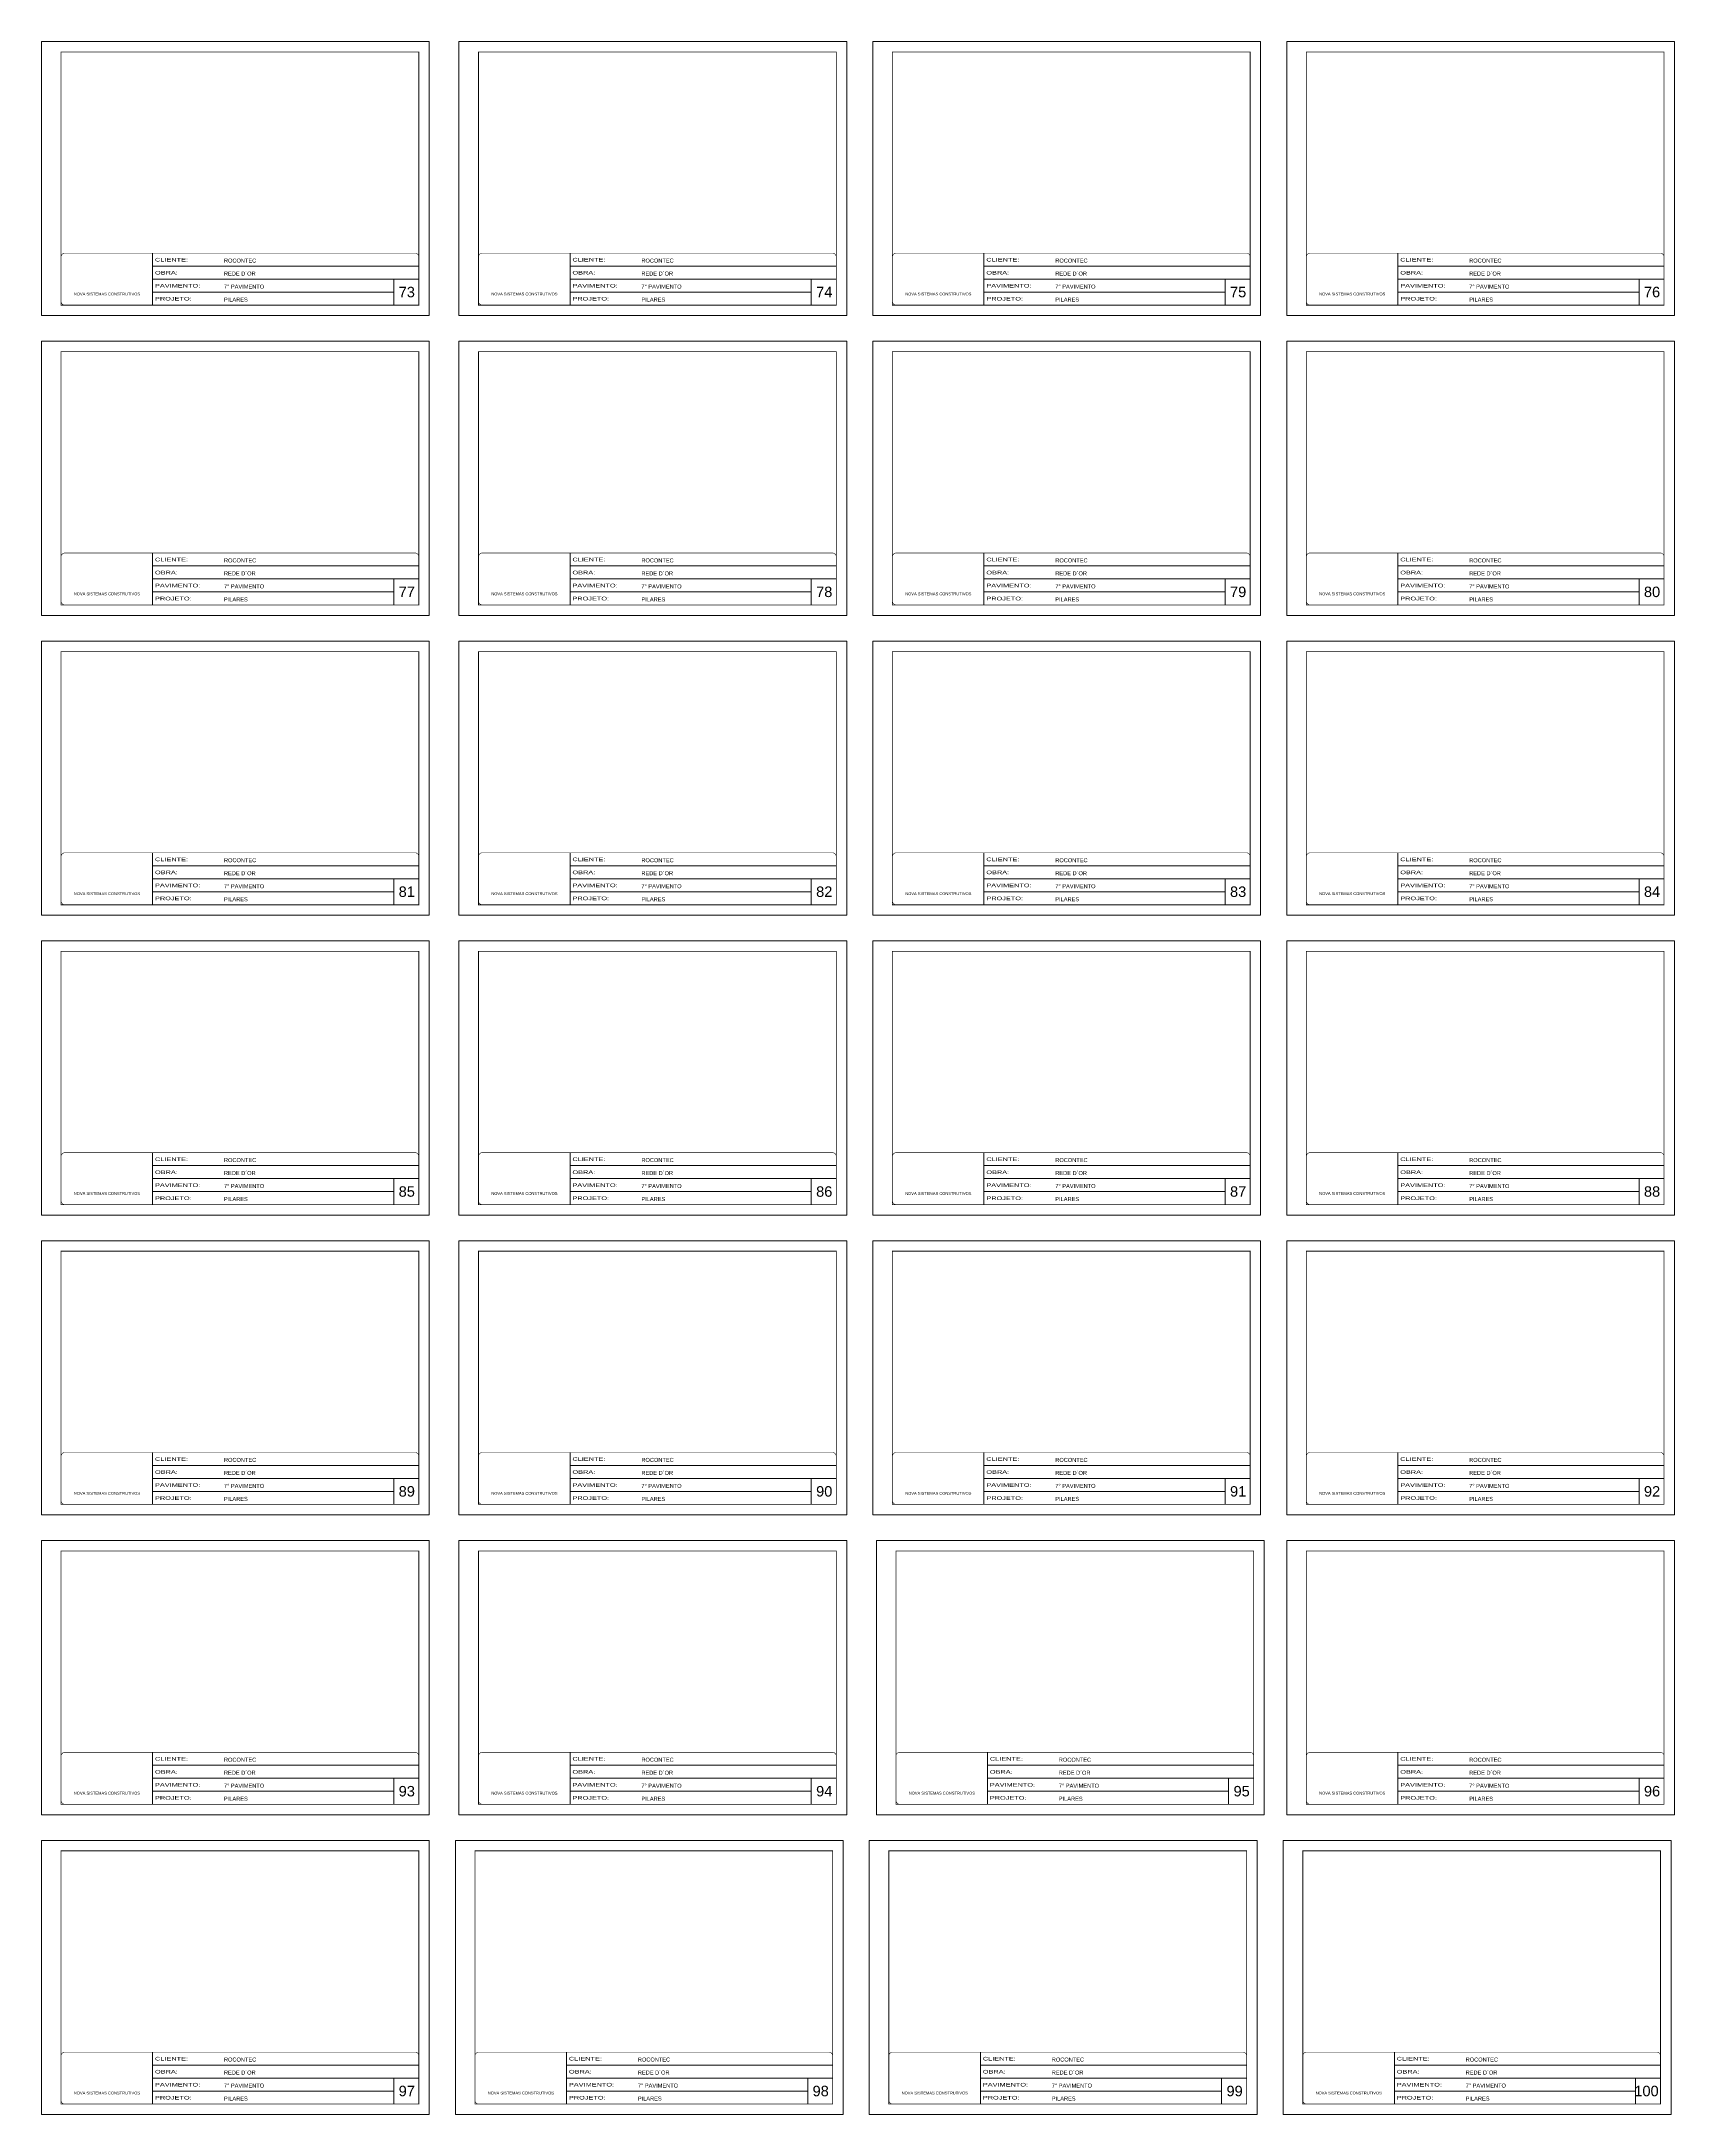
# Model space of a CAD drawing. Extents: x 28748 to 35002, y 14885 to 43501.
# Drawn here: x 28748 to 35002, y 14885 to 22826 of the extents above; entities that cross this region are included whole.
import ezdxf

# ---------------------------------------------------------------- set-up
doc = ezdxf.new("R2010")
doc.units = 0
doc.linetypes.add('CONTINUO', pattern=[0])
doc.linetypes.add('DASHED', pattern=[0.75, 0.5, -0.25])
for name, color, linetype, lineweight in [('CARIMBO', 255, 'Continuous', 9), ('Folhas', 255, 'Continuous', 9), ('SARRAFO DE PRESSAO', 251, 'DASHED', 9)]:
    doc.layers.add(name, color=color, linetype=linetype, lineweight=lineweight)
doc.styles.add('ARIAL', font='arial.ttf')
doc.styles.add('Tecnologia', font='')
doc.styles.get('Tecnologia').set_extended_font_data('Forgotten Futurist')

# ---------------------------------------------------------------- blocks, each defined once
blk = doc.blocks.new('9999999999')
at = {"color": 30, "linetype": 'CONTINUO'}
for p, q in [((98564.6, 34230.2), (98564.6, 34429.4)), ((98564.6, 34379.6), (99584, 34379.6)), ((98564.6, 34329.8), (99488, 34329.8)), ((99584, 34329.8), (99488, 34329.8)), ((99488, 34329.8), (99488, 34230.2)), ((98564.6, 34280), (99488, 34280))]:
    blk.add_line(p, q, dxfattribs=at)
at = {"color": 30, "linetype": 'CONTINUO', "const_width": 2}
blk.add_lwpolyline([(99584, 34230.2), (99584, 34414.4, 0.414214), (99569, 34429.4), (98229, 34429.4, 0.414214), (98214, 34414.4), (98214, 34245.2, 0.414214), (98229, 34230.2), (99584, 34230.2)], format="xyb", dxfattribs=at)
at = {"layer": 'Folhas'}
blk.add_lwpolyline([(98139, 34190.2), (99624, 34190.2), (99624, 35240.2), (98139, 35240.2)], close=True, dxfattribs=at)
at = {"layer": 'Folhas', "color": 30, "const_width": 3}
blk.add_lwpolyline([(98214, 34230.2), (99584, 34230.2), (99584, 35200.2), (98214, 35200.2)], close=True, dxfattribs=at)
at = {"color": 7, "linetype": 'Continuous', "ltscale": 5, "style": 'ARIAL'}
for s, height, p in [('ROCONTEC', 15.48, (98837.7, 34393.1)), ('7° PAVIMENTO', 15.483, (98837.7, 34293.5)), ('REDE D´OR', 15.48, (98837.7, 34343.3)), ('NOVA SISTEMAS CONSTRUTIVOS', 11.059, (98263.2, 34267.2)), ('PILARES', 15.48, (98837.7, 34243.7))]:
    blk.add_text(s, height=height, dxfattribs=at).set_placement(p)
at = {"layer": 'Folhas', "color": 7, "style": 'Tecnologia', "width": 1.5}
for s, p in [('CLIENTE:', (98573.7, 34397.2)), ('OBRA:', (98573.7, 34347.3)), ('PAVIMENTO:', (98573.7, 34297.5)), ('PROJETO:', (98573.7, 34247.7))]:
    blk.add_text(s, height=14, dxfattribs=at).set_placement(p)

msp = doc.modelspace()

# ---------------------------------------------------------------- block references
at = {"layer": 'SARRAFO DE PRESSAO', "color": 6, "linetype": 'ByBlock'}
for p in [(-69390.64, -12413.81), (-67792.14, -12413.81), (-66207.14, -12413.81), (-64622.14, -12413.81), (-69390.64, -13562.39), (-67792.14, -13562.39), (-66207.14, -13562.39), (-64622.14, -13562.39), (-69390.64, -14710.96), (-67792.14, -14710.96), (-66207.14, -14710.96), (-64622.14, -14710.96), (-69390.64, -15859.54), (-67792.14, -15859.54), (-66207.14, -15859.54), (-64622.14, -15859.54), (-69390.64, -17008.11), (-67792.14, -17008.11), (-66207.14, -17008.11), (-64622.14, -17008.11), (-69390.64, -18156.69), (-67792.14, -18156.69), (-66193.64, -18156.69), (-64622.14, -18156.69), (-69390.64, -19305.26), (-67805.64, -19305.26), (-66220.64, -19305.26), (-64635.64, -19305.26)]:
    msp.add_blockref('9999999999', p, dxfattribs=at)

# ---------------------------------------------------------------- texts
at = {"layer": 'CARIMBO', "style": 'ARIAL'}
for s, p in [('73', (30116.2, 21846.54)), ('74', (31714.7, 21846.54)), ('75', (33299.7, 21846.54)), ('76', (34884.7, 21846.54)), ('77', (30116.2, 20697.96)), ('78', (31714.7, 20697.96)), ('79', (33299.7, 20697.96)), ('80', (34884.7, 20697.96)), ('81', (30116.2, 19549.39)), ('82', (31714.7, 19549.39)), ('83', (33299.7, 19549.39)), ('84', (34884.7, 19549.39)), ('85', (30116.2, 18400.81)), ('86', (31714.7, 18400.81)), ('87', (33299.7, 18400.81)), ('88', (34884.7, 18400.81)), ('89', (30116.2, 17252.24)), ('90', (31714.7, 17252.24)), ('91', (33299.7, 17252.24)), ('92', (34884.7, 17252.24)), ('93', (30116.2, 16103.66)), ('94', (31714.7, 16103.66)), ('95', (33313.2, 16103.66)), ('96', (34884.7, 16103.66)), ('97', (30116.2, 14955.09)), ('98', (31701.2, 14955.09)), ('99', (33286.2, 14955.09)), ('100', (34847.94, 14955.09))]:
    msp.add_text(s, height=40, dxfattribs=at).set_placement(p)

doc.saveas('drawing.dxf')
